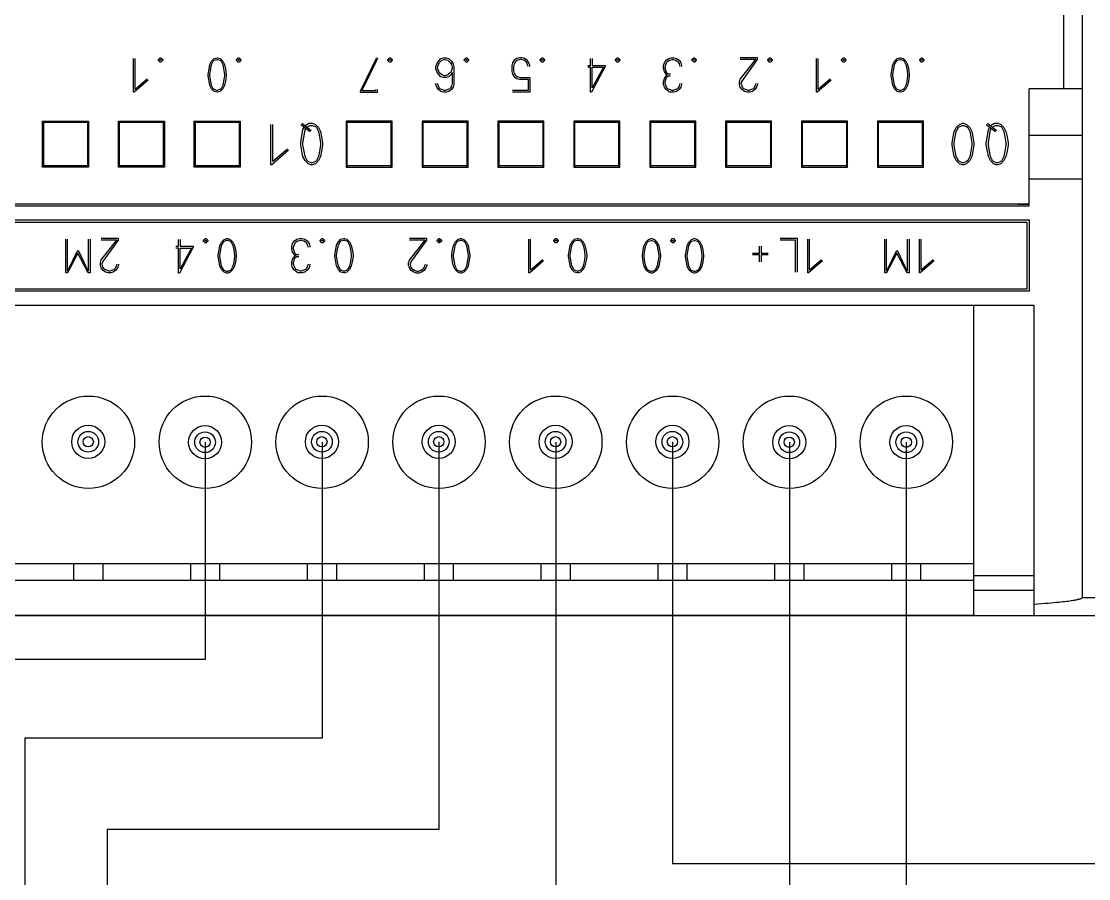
# Model space of a CAD drawing. Header units: millimetres. Extents: x 54 to 474, y 45 to 343.
# Drawn here: x 178.15 to 224.56, y 107.62 to 144.87 of the extents above; entities that cross this region are included whole.
import ezdxf

# ---------------------------------------------------------------- set-up
doc = ezdxf.new("R2010")
doc.units = ezdxf.units.MM
for name, color, linetype in [('0005LEVEL_0', 7, 'Continuous'), ('0005LEVEL_1', 7, 'Continuous'), ('8_ALL_NOTES_BALLOONS_SYMBOLS_GT', 7, 'Continuous'), ('SYMS', 7, 'Continuous')]:
    doc.layers.add(name, color=color, linetype=linetype)

# ---------------------------------------------------------------- blocks, each defined once
blk = doc.blocks.new('WDDOT')
for radius in [0.72, 0.449, 0.223]:
    blk.add_circle((0, 0), radius)

msp = doc.modelspace()

# ---------------------------------------------------------------- linework, layer by layer
for p, q in [((186.141, 126.584), (186.141, 117.141)), ((191.23, 126.584), (191.23, 113.726)), ((196.301, 126.604), (196.301, 109.759)), ((201.39, 126.584), (201.39, 102.312)), ((206.461, 126.604), (206.461, 108.28)), ((211.55, 126.584), (211.55, 100.79)), ((216.63, 126.584), (216.63, 96.965)), ((186.141, 117.141), (173.439, 117.141)), ((191.23, 113.726), (178.309, 113.726)), ((178.309, 113.726), (178.309, 71.58)), ((196.301, 109.759), (181.884, 109.759)), ((181.884, 109.759), (181.884, 76.132)), ((206.461, 108.28), (256.337, 108.28))]:
    msp.add_line(p, q)
at = {"layer": '0005LEVEL_0', "linetype": 'Continuous'}
for p, q in [((183.024, 141.792), (183.024, 143.255)), ((183.099, 141.905), (183.099, 143.255)), ((184.112, 143.217), (184.187, 143.292)), ((184.112, 143.18), (184.112, 143.217)), ((184.187, 143.105), (184.112, 143.18)), ((184.187, 143.292), (184.224, 143.292)), ((184.187, 143.18), (184.187, 143.217)), ((184.187, 143.217), (184.224, 143.217)), ((184.224, 143.18), (184.187, 143.18)), ((184.224, 143.105), (184.187, 143.105)), ((184.224, 143.292), (184.299, 143.217)), ((184.224, 143.217), (184.224, 143.18)), ((184.299, 143.18), (184.224, 143.105)), ((184.299, 143.217), (184.299, 143.18)), ((186.312, 142.805), (186.349, 142.992)), ((186.349, 142.992), (186.424, 143.142)), ((186.387, 142.805), (186.424, 142.992)), ((186.424, 143.142), (186.537, 143.255)), ((186.424, 142.992), (186.499, 143.142)), ((186.499, 143.142), (186.537, 143.18)), ((186.537, 143.255), (186.649, 143.292)), ((186.537, 143.18), (186.649, 143.217)), ((186.649, 143.292), (186.687, 143.292)), ((186.649, 143.217), (186.687, 143.217)), ((186.687, 143.292), (186.799, 143.255)), ((186.687, 143.217), (186.799, 143.18)), ((186.799, 143.255), (186.912, 143.142)), ((186.799, 143.18), (186.837, 143.142)), ((186.837, 143.142), (186.912, 142.992)), ((186.912, 143.142), (186.987, 142.992)), ((186.912, 142.992), (186.949, 142.805)), ((186.987, 142.992), (187.024, 142.805)), ((187.512, 143.217), (187.587, 143.292)), ((187.512, 143.18), (187.512, 143.217)), ((187.587, 143.105), (187.512, 143.18)), ((187.587, 143.292), (187.624, 143.292)), ((187.587, 143.18), (187.587, 143.217)), ((187.587, 143.217), (187.624, 143.217)), ((187.624, 143.18), (187.587, 143.18)), ((187.624, 143.105), (187.587, 143.105)), ((187.624, 143.292), (187.699, 143.217)), ((187.624, 143.217), (187.624, 143.18)), ((187.699, 143.18), (187.624, 143.105)), ((187.699, 143.217), (187.699, 143.18)), ((193.599, 143.292), (192.887, 141.83)), ((193.637, 143.255), (192.962, 141.867)), ((194.087, 143.217), (194.162, 143.292)), ((194.087, 143.18), (194.087, 143.217)), ((194.162, 143.105), (194.087, 143.18)), ((194.162, 143.292), (194.199, 143.292)), ((194.162, 143.18), (194.162, 143.217)), ((194.162, 143.217), (194.199, 143.217)), ((194.199, 143.18), (194.162, 143.18)), ((194.199, 143.105), (194.162, 143.105)), ((194.199, 143.292), (194.274, 143.217)), ((194.199, 143.217), (194.199, 143.18)), ((194.274, 143.18), (194.199, 143.105)), ((194.274, 143.217), (194.274, 143.18)), ((196.174, 142.917), (196.212, 143.03)), ((196.212, 143.03), (196.287, 143.142)), ((196.249, 142.88), (196.287, 142.992)), ((196.287, 143.142), (196.399, 143.255)), ((196.287, 142.992), (196.324, 143.067)), ((196.324, 143.067), (196.437, 143.18)), ((196.399, 143.255), (196.512, 143.292)), ((196.437, 143.18), (196.549, 143.217)), ((196.512, 143.292), (196.624, 143.292)), ((196.549, 143.217), (196.587, 143.217)), ((196.587, 143.217), (196.699, 143.18)), ((196.624, 143.292), (196.737, 143.255)), ((196.699, 143.18), (196.812, 143.067)), ((196.737, 143.255), (196.849, 143.142)), ((196.812, 143.067), (196.849, 142.992)), ((196.849, 143.142), (196.924, 143.03)), ((196.849, 142.992), (196.887, 142.88)), ((196.924, 143.03), (196.962, 142.917)), ((197.412, 143.217), (197.487, 143.292)), ((197.412, 143.18), (197.412, 143.217)), ((197.487, 143.105), (197.412, 143.18)), ((197.487, 143.292), (197.524, 143.292)), ((197.487, 143.18), (197.487, 143.217)), ((197.487, 143.217), (197.524, 143.217)), ((197.524, 143.18), (197.487, 143.18)), ((197.524, 143.105), (197.487, 143.105)), ((197.524, 143.292), (197.599, 143.217)), ((197.524, 143.217), (197.524, 143.18)), ((197.599, 143.18), (197.524, 143.105)), ((197.599, 143.217), (197.599, 143.18)), ((199.512, 143.067), (199.474, 142.955)), ((199.474, 142.955), (199.474, 142.692)), ((199.587, 143.18), (199.512, 143.067)), ((199.587, 143.03), (199.549, 142.917)), ((199.699, 143.255), (199.587, 143.18)), ((199.624, 143.105), (199.587, 143.03)), ((199.662, 143.142), (199.624, 143.105)), ((199.737, 143.18), (199.662, 143.142)), ((199.812, 143.292), (199.699, 143.255)), ((199.849, 143.217), (199.737, 143.18)), ((199.924, 143.292), (199.812, 143.292)), ((199.887, 143.217), (199.849, 143.217)), ((199.999, 143.18), (199.887, 143.217)), ((200.037, 143.255), (199.924, 143.292)), ((200.074, 143.142), (199.999, 143.18)), ((200.149, 143.18), (200.037, 143.255)), ((200.112, 143.105), (200.074, 143.142)), ((200.149, 143.03), (200.112, 143.105)), ((200.224, 143.067), (200.149, 143.18)), ((200.187, 142.917), (200.149, 143.03)), ((200.262, 142.955), (200.224, 143.067)), ((200.262, 142.917), (200.262, 142.955)), ((200.712, 143.217), (200.787, 143.292)), ((200.712, 143.18), (200.712, 143.217)), ((200.787, 143.105), (200.712, 143.18)), ((200.787, 143.292), (200.824, 143.292)), ((200.787, 143.18), (200.787, 143.217)), ((200.787, 143.217), (200.824, 143.217)), ((200.824, 143.18), (200.787, 143.18)), ((200.824, 143.105), (200.787, 143.105)), ((200.824, 143.292), (200.899, 143.217)), ((200.824, 143.217), (200.824, 143.18)), ((200.899, 143.18), (200.824, 143.105)), ((200.899, 143.217), (200.899, 143.18)), ((202.787, 142.955), (202.899, 142.955)), ((202.899, 142.955), (202.899, 143.255)), ((202.974, 143.255), (202.974, 142.955)), ((202.974, 142.955), (203.537, 142.955)), ((203.537, 142.955), (203.537, 142.917)), ((203.987, 143.217), (204.062, 143.292)), ((203.987, 143.18), (203.987, 143.217)), ((204.062, 143.105), (203.987, 143.18)), ((204.062, 143.292), (204.099, 143.292)), ((204.062, 143.18), (204.062, 143.217)), ((204.062, 143.217), (204.099, 143.217)), ((204.099, 143.18), (204.062, 143.18)), ((204.099, 143.105), (204.062, 143.105)), ((204.099, 143.292), (204.174, 143.217)), ((204.099, 143.217), (204.099, 143.18)), ((204.174, 143.18), (204.099, 143.105)), ((204.174, 143.217), (204.174, 143.18)), ((206.074, 142.955), (206.112, 143.067)), ((206.074, 142.842), (206.074, 142.955)), ((206.112, 143.067), (206.187, 143.18)), ((206.149, 142.917), (206.187, 143.03)), ((206.187, 143.18), (206.299, 143.255)), ((206.187, 143.03), (206.224, 143.105)), ((206.224, 143.105), (206.262, 143.142)), ((206.262, 143.142), (206.337, 143.18)), ((206.299, 143.255), (206.412, 143.292)), ((206.337, 143.18), (206.449, 143.217)), ((206.412, 143.292), (206.524, 143.292)), ((206.449, 143.217), (206.487, 143.217)), ((206.487, 143.217), (206.599, 143.18)), ((206.524, 143.292), (206.637, 143.255)), ((206.599, 143.18), (206.674, 143.142)), ((206.637, 143.255), (206.749, 143.18)), ((206.674, 143.142), (206.712, 143.105)), ((206.712, 143.105), (206.749, 143.03)), ((206.749, 143.18), (206.824, 143.067)), ((206.749, 143.03), (206.787, 142.917)), ((206.824, 143.067), (206.862, 142.955)), ((206.862, 142.955), (206.862, 142.917)), ((207.312, 143.217), (207.387, 143.292)), ((207.312, 143.18), (207.312, 143.217)), ((207.387, 143.105), (207.312, 143.18)), ((207.387, 143.292), (207.424, 143.292)), ((207.387, 143.18), (207.387, 143.217)), ((207.387, 143.217), (207.424, 143.217)), ((207.424, 143.18), (207.387, 143.18)), ((207.424, 143.105), (207.387, 143.105)), ((207.424, 143.292), (207.499, 143.217)), ((207.424, 143.217), (207.424, 143.18)), ((207.499, 143.18), (207.424, 143.105)), ((207.499, 143.217), (207.499, 143.18)), ((210.162, 143.292), (209.412, 143.292)), ((209.412, 142.355), (210.087, 143.217)), ((210.087, 143.217), (209.412, 143.217)), ((209.487, 142.28), (210.162, 143.217)), ((210.162, 143.217), (210.162, 143.292)), ((210.612, 143.217), (210.687, 143.292)), ((210.612, 143.18), (210.612, 143.217)), ((210.687, 143.105), (210.612, 143.18)), ((210.687, 143.292), (210.724, 143.292)), ((210.687, 143.18), (210.687, 143.217)), ((210.687, 143.217), (210.724, 143.217)), ((210.724, 143.18), (210.687, 143.18)), ((210.724, 143.105), (210.687, 143.105)), ((210.724, 143.292), (210.799, 143.217)), ((210.724, 143.217), (210.724, 143.18)), ((210.799, 143.18), (210.724, 143.105)), ((210.799, 143.217), (210.799, 143.18)), ((212.724, 141.792), (212.724, 143.255)), ((212.799, 141.905), (212.799, 143.255)), ((213.812, 143.217), (213.887, 143.292)), ((213.812, 143.18), (213.812, 143.217)), ((213.887, 143.105), (213.812, 143.18)), ((213.887, 143.292), (213.924, 143.292)), ((213.887, 143.18), (213.887, 143.217)), ((213.887, 143.217), (213.924, 143.217)), ((213.924, 143.18), (213.887, 143.18)), ((213.924, 143.105), (213.887, 143.105)), ((213.924, 143.292), (213.999, 143.217)), ((213.924, 143.217), (213.924, 143.18)), ((213.999, 143.18), (213.924, 143.105)), ((213.999, 143.217), (213.999, 143.18)), ((216.012, 142.805), (216.049, 142.992)), ((216.049, 142.992), (216.124, 143.142)), ((216.087, 142.805), (216.124, 142.992)), ((216.124, 143.142), (216.237, 143.255)), ((216.124, 142.992), (216.199, 143.142)), ((216.199, 143.142), (216.237, 143.18)), ((216.237, 143.255), (216.349, 143.292)), ((216.237, 143.18), (216.349, 143.217)), ((216.349, 143.292), (216.387, 143.292)), ((216.349, 143.217), (216.387, 143.217)), ((216.387, 143.292), (216.499, 143.255)), ((216.387, 143.217), (216.499, 143.18)), ((216.499, 143.255), (216.612, 143.142)), ((216.499, 143.18), (216.537, 143.142)), ((216.537, 143.142), (216.612, 142.992)), ((216.612, 143.142), (216.687, 142.992)), ((216.612, 142.992), (216.649, 142.805)), ((216.687, 142.992), (216.724, 142.805)), ((217.212, 143.217), (217.287, 143.292)), ((217.212, 143.18), (217.212, 143.217)), ((217.287, 143.105), (217.212, 143.18)), ((217.287, 143.292), (217.324, 143.292)), ((217.287, 143.18), (217.287, 143.217)), ((217.287, 143.217), (217.324, 143.217)), ((217.324, 143.18), (217.287, 143.18)), ((217.324, 143.105), (217.287, 143.105)), ((217.324, 143.292), (217.399, 143.217)), ((217.324, 143.217), (217.324, 143.18)), ((217.399, 143.18), (217.324, 143.105)), ((217.399, 143.217), (217.399, 143.18)), ((186.274, 142.58), (186.312, 142.805)), ((186.274, 142.505), (186.274, 142.58)), ((186.312, 142.28), (186.274, 142.505)), ((186.349, 142.58), (186.387, 142.805)), ((186.349, 142.505), (186.349, 142.58)), ((186.387, 142.28), (186.349, 142.505)), ((186.949, 142.805), (186.987, 142.58)), ((186.987, 142.505), (186.949, 142.28)), ((186.987, 142.58), (186.987, 142.505)), ((187.024, 142.805), (187.062, 142.58)), ((187.062, 142.505), (187.024, 142.28)), ((187.062, 142.58), (187.062, 142.505)), ((196.174, 142.805), (196.174, 142.917)), ((196.212, 142.692), (196.174, 142.805)), ((196.287, 142.58), (196.212, 142.692)), ((196.249, 142.842), (196.249, 142.88)), ((196.287, 142.73), (196.249, 142.842)), ((196.324, 142.655), (196.287, 142.73)), ((196.399, 142.467), (196.287, 142.58)), ((196.437, 142.542), (196.324, 142.655)), ((196.549, 142.505), (196.437, 142.542)), ((196.587, 142.505), (196.549, 142.505)), ((196.699, 142.542), (196.587, 142.505)), ((196.812, 142.655), (196.699, 142.542)), ((196.849, 142.58), (196.737, 142.467)), ((196.849, 142.73), (196.812, 142.655)), ((196.887, 142.842), (196.849, 142.73)), ((196.887, 142.655), (196.849, 142.58)), ((196.887, 142.88), (196.887, 142.842)), ((196.887, 142.655), (196.887, 142.167)), ((196.962, 142.917), (196.962, 142.13)), ((199.474, 142.692), (199.512, 142.58)), ((199.512, 142.58), (199.587, 142.467)), ((199.549, 142.917), (199.549, 142.73)), ((199.549, 142.73), (199.587, 142.617)), ((199.587, 142.617), (199.624, 142.542)), ((199.624, 142.542), (199.662, 142.505)), ((199.662, 142.505), (199.737, 142.467)), ((202.899, 142.88), (202.787, 142.88)), ((202.899, 141.792), (202.899, 142.88)), ((203.537, 142.917), (202.937, 141.792)), ((203.462, 142.88), (202.974, 141.98)), ((202.974, 141.98), (202.974, 142.88)), ((202.974, 142.88), (203.462, 142.88)), ((206.112, 142.692), (206.074, 142.842)), ((206.187, 142.58), (206.112, 142.692)), ((206.112, 142.392), (206.187, 142.505)), ((206.149, 142.842), (206.149, 142.917)), ((206.187, 142.692), (206.149, 142.842)), ((206.224, 142.617), (206.187, 142.692)), ((206.224, 142.542), (206.187, 142.58)), ((206.187, 142.505), (206.224, 142.542)), ((206.299, 142.58), (206.224, 142.617)), ((206.224, 142.542), (206.262, 142.542)), ((206.224, 142.467), (206.299, 142.505)), ((206.374, 142.58), (206.299, 142.58)), ((206.299, 142.505), (206.374, 142.505)), ((215.974, 142.58), (216.012, 142.805)), ((215.974, 142.505), (215.974, 142.58)), ((216.012, 142.28), (215.974, 142.505)), ((216.049, 142.58), (216.087, 142.805)), ((216.049, 142.505), (216.049, 142.58)), ((216.087, 142.28), (216.049, 142.505)), ((216.649, 142.805), (216.687, 142.58)), ((216.687, 142.505), (216.649, 142.28)), ((216.687, 142.58), (216.687, 142.505)), ((216.724, 142.805), (216.762, 142.58)), ((216.762, 142.505), (216.724, 142.28)), ((216.762, 142.58), (216.762, 142.505)), ((183.662, 142.317), (183.062, 141.792)), ((183.624, 142.355), (183.099, 141.905)), ((186.349, 142.092), (186.312, 142.28)), ((186.424, 141.942), (186.349, 142.092)), ((186.424, 142.092), (186.387, 142.28)), ((186.499, 141.942), (186.424, 142.092)), ((186.912, 142.092), (186.837, 141.942)), ((186.949, 142.28), (186.912, 142.092)), ((186.987, 142.092), (186.912, 141.942)), ((187.024, 142.28), (186.987, 142.092)), ((196.174, 142.13), (196.174, 142.167)), ((196.212, 142.017), (196.174, 142.13)), ((196.287, 141.905), (196.212, 142.017)), ((196.287, 142.055), (196.249, 142.167)), ((196.324, 141.98), (196.287, 142.055)), ((196.512, 142.43), (196.399, 142.467)), ((196.624, 142.43), (196.512, 142.43)), ((196.737, 142.467), (196.624, 142.43)), ((196.849, 142.055), (196.812, 141.98)), ((196.887, 142.167), (196.849, 142.055)), ((196.924, 142.017), (196.849, 141.905)), ((196.962, 142.13), (196.924, 142.017)), ((199.587, 142.467), (199.699, 142.392)), ((199.699, 142.392), (199.812, 142.355)), ((199.737, 142.467), (199.849, 142.43)), ((199.812, 142.355), (200.187, 142.355)), ((199.849, 142.43), (200.262, 142.43)), ((200.187, 142.355), (200.187, 141.867)), ((200.262, 142.43), (200.262, 141.792)), ((206.074, 142.242), (206.112, 142.392)), ((206.074, 142.13), (206.074, 142.242)), ((206.112, 142.017), (206.074, 142.13)), ((206.187, 141.905), (206.112, 142.017)), ((206.149, 142.242), (206.187, 142.392)), ((206.149, 142.167), (206.149, 142.242)), ((206.187, 142.055), (206.149, 142.167)), ((206.187, 142.392), (206.224, 142.467)), ((206.224, 141.98), (206.187, 142.055)), ((206.749, 142.055), (206.712, 141.98)), ((206.787, 142.167), (206.749, 142.055)), ((206.824, 142.017), (206.749, 141.905)), ((206.862, 142.13), (206.824, 142.017)), ((206.862, 142.167), (206.862, 142.13)), ((209.374, 142.242), (209.412, 142.355)), ((209.374, 142.13), (209.374, 142.242)), ((209.412, 142.017), (209.374, 142.13)), ((209.487, 141.905), (209.412, 142.017)), ((209.449, 142.205), (209.487, 142.28)), ((209.449, 142.167), (209.449, 142.205)), ((209.487, 142.055), (209.449, 142.167)), ((209.524, 141.98), (209.487, 142.055)), ((210.049, 142.055), (210.012, 141.98)), ((210.087, 142.167), (210.049, 142.055)), ((210.124, 142.017), (210.049, 141.905)), ((210.162, 142.13), (210.124, 142.017)), ((210.162, 142.167), (210.162, 142.13)), ((213.362, 142.317), (212.762, 141.792)), ((213.324, 142.355), (212.799, 141.905)), ((216.049, 142.092), (216.012, 142.28)), ((216.124, 141.942), (216.049, 142.092)), ((216.124, 142.092), (216.087, 142.28)), ((216.199, 141.942), (216.124, 142.092)), ((216.612, 142.092), (216.537, 141.942)), ((216.649, 142.28), (216.612, 142.092)), ((216.687, 142.092), (216.612, 141.942)), ((216.724, 142.28), (216.687, 142.092)), ((183.062, 141.792), (183.024, 141.792)), ((186.537, 141.83), (186.424, 141.942)), ((186.537, 141.905), (186.499, 141.942)), ((186.649, 141.867), (186.537, 141.905)), ((186.649, 141.792), (186.537, 141.83)), ((186.687, 141.867), (186.649, 141.867)), ((186.687, 141.792), (186.649, 141.792)), ((186.799, 141.905), (186.687, 141.867)), ((186.799, 141.83), (186.687, 141.792)), ((186.912, 141.942), (186.799, 141.83)), ((186.837, 141.942), (186.799, 141.905)), ((192.887, 141.83), (192.887, 141.792)), ((192.887, 141.792), (193.637, 141.792)), ((192.962, 141.867), (193.562, 141.867)), ((193.562, 141.867), (193.562, 141.905)), ((193.637, 141.792), (193.637, 141.905)), ((196.399, 141.83), (196.287, 141.905)), ((196.362, 141.942), (196.324, 141.98)), ((196.437, 141.905), (196.362, 141.942)), ((196.512, 141.792), (196.399, 141.83)), ((196.549, 141.867), (196.437, 141.905)), ((196.624, 141.792), (196.512, 141.792)), ((196.587, 141.867), (196.549, 141.867)), ((196.699, 141.905), (196.587, 141.867)), ((196.737, 141.83), (196.624, 141.792)), ((196.774, 141.942), (196.699, 141.905)), ((196.849, 141.905), (196.737, 141.83)), ((196.812, 141.98), (196.774, 141.942)), ((200.187, 141.867), (199.512, 141.867)), ((200.262, 141.792), (199.512, 141.792)), ((202.937, 141.792), (202.899, 141.792)), ((206.299, 141.83), (206.187, 141.905)), ((206.262, 141.942), (206.224, 141.98)), ((206.337, 141.905), (206.262, 141.942)), ((206.337, 141.792), (206.299, 141.83)), ((206.449, 141.867), (206.337, 141.905)), ((206.524, 141.792), (206.337, 141.792)), ((206.487, 141.867), (206.449, 141.867)), ((206.599, 141.905), (206.487, 141.867)), ((206.637, 141.83), (206.524, 141.792)), ((206.674, 141.942), (206.599, 141.905)), ((206.749, 141.905), (206.637, 141.83)), ((206.712, 141.98), (206.674, 141.942)), ((209.599, 141.83), (209.487, 141.905)), ((209.562, 141.942), (209.524, 141.98)), ((209.637, 141.905), (209.562, 141.942)), ((209.712, 141.792), (209.599, 141.83)), ((209.749, 141.867), (209.637, 141.905)), ((209.824, 141.792), (209.712, 141.792)), ((209.787, 141.867), (209.749, 141.867)), ((209.899, 141.905), (209.787, 141.867)), ((209.937, 141.83), (209.824, 141.792)), ((209.974, 141.942), (209.899, 141.905)), ((210.049, 141.905), (209.937, 141.83)), ((210.012, 141.98), (209.974, 141.942)), ((212.762, 141.792), (212.724, 141.792)), ((216.237, 141.83), (216.124, 141.942)), ((216.237, 141.905), (216.199, 141.942)), ((216.349, 141.867), (216.237, 141.905)), ((216.349, 141.792), (216.237, 141.83)), ((216.387, 141.867), (216.349, 141.867)), ((216.387, 141.792), (216.349, 141.792)), ((216.499, 141.905), (216.387, 141.867)), ((216.499, 141.83), (216.387, 141.792)), ((216.537, 141.942), (216.499, 141.905)), ((216.612, 141.942), (216.499, 141.83)), ((189.004, 138.642), (189.004, 140.397)), ((189.094, 138.777), (189.094, 140.397)), ((190.309, 140.397), (190.714, 140.082)), ((190.354, 140.442), (190.759, 140.127)), ((190.354, 139.902), (190.399, 140.172)), ((190.399, 140.172), (190.444, 140.262)), ((190.444, 139.902), (190.489, 140.172)), ((190.489, 140.352), (190.669, 140.442)), ((190.489, 140.172), (190.534, 140.217)), ((190.579, 140.262), (190.624, 140.307)), ((190.624, 140.307), (190.714, 140.352)), ((190.669, 140.442), (190.804, 140.442)), ((190.714, 140.352), (190.804, 140.352)), ((190.804, 140.442), (190.939, 140.397)), ((190.804, 140.352), (190.939, 140.307)), ((190.939, 140.397), (191.074, 140.262)), ((190.939, 140.307), (190.984, 140.262)), ((190.984, 140.262), (191.074, 140.082)), ((191.074, 140.262), (191.164, 140.082)), ((218.714, 140.082), (218.804, 140.262)), ((218.804, 140.262), (218.939, 140.397)), ((218.804, 140.082), (218.894, 140.262)), ((218.894, 140.262), (218.939, 140.307)), ((218.939, 140.397), (219.074, 140.442)), ((218.939, 140.307), (219.074, 140.352)), ((219.074, 140.442), (219.119, 140.442)), ((219.074, 140.352), (219.119, 140.352)), ((219.119, 140.442), (219.254, 140.397)), ((219.119, 140.352), (219.254, 140.307)), ((219.254, 140.397), (219.389, 140.262)), ((219.254, 140.307), (219.299, 140.262)), ((219.299, 140.262), (219.389, 140.082)), ((219.389, 140.262), (219.479, 140.082)), ((220.109, 140.397), (220.514, 140.082)), ((220.154, 140.442), (220.559, 140.127)), ((220.154, 139.902), (220.199, 140.172)), ((220.199, 140.172), (220.244, 140.262)), ((220.244, 139.902), (220.289, 140.172)), ((220.289, 140.352), (220.469, 140.442)), ((220.289, 140.172), (220.334, 140.217)), ((220.379, 140.262), (220.424, 140.307)), ((220.424, 140.307), (220.514, 140.352)), ((220.469, 140.442), (220.604, 140.442)), ((220.514, 140.352), (220.604, 140.352)), ((220.604, 140.442), (220.739, 140.397)), ((220.604, 140.352), (220.739, 140.307)), ((220.739, 140.397), (220.874, 140.262)), ((220.739, 140.307), (220.784, 140.262)), ((220.784, 140.262), (220.874, 140.082)), ((220.874, 140.262), (220.964, 140.082)), ((190.309, 139.587), (190.354, 139.902)), ((190.399, 139.587), (190.444, 139.902)), ((191.074, 140.082), (191.119, 139.857)), ((191.119, 139.857), (191.164, 139.587)), ((191.164, 140.082), (191.209, 139.857)), ((191.209, 139.857), (191.254, 139.587)), ((218.624, 139.587), (218.669, 139.857)), ((218.669, 139.857), (218.714, 140.082)), ((218.714, 139.587), (218.759, 139.857)), ((218.759, 139.857), (218.804, 140.082)), ((219.389, 140.082), (219.434, 139.857)), ((219.434, 139.857), (219.479, 139.587)), ((219.479, 140.082), (219.524, 139.857)), ((219.524, 139.857), (219.569, 139.587)), ((220.109, 139.587), (220.154, 139.902)), ((220.199, 139.587), (220.244, 139.902)), ((220.874, 140.082), (220.919, 139.857)), ((220.919, 139.857), (220.964, 139.587)), ((220.964, 140.082), (221.009, 139.857)), ((221.009, 139.857), (221.054, 139.587)), ((189.769, 139.272), (189.049, 138.642)), ((189.724, 139.317), (189.094, 138.777)), ((190.309, 139.497), (190.309, 139.587)), ((190.354, 139.227), (190.309, 139.497)), ((190.399, 139.002), (190.354, 139.227)), ((190.399, 139.497), (190.399, 139.587)), ((190.444, 139.227), (190.399, 139.497)), ((190.489, 139.002), (190.444, 139.227)), ((191.119, 139.227), (191.074, 139.002)), ((191.164, 139.497), (191.119, 139.227)), ((191.164, 139.587), (191.164, 139.497)), ((191.209, 139.227), (191.164, 139.002)), ((191.254, 139.497), (191.209, 139.227)), ((191.254, 139.587), (191.254, 139.497)), ((218.624, 139.497), (218.624, 139.587)), ((218.669, 139.227), (218.624, 139.497)), ((218.714, 139.002), (218.669, 139.227)), ((218.714, 139.497), (218.714, 139.587)), ((218.759, 139.227), (218.714, 139.497)), ((218.804, 139.002), (218.759, 139.227)), ((219.434, 139.227), (219.389, 139.002)), ((219.479, 139.497), (219.434, 139.227)), ((219.479, 139.587), (219.479, 139.497)), ((219.524, 139.227), (219.479, 139.002)), ((219.569, 139.497), (219.524, 139.227)), ((219.569, 139.587), (219.569, 139.497)), ((220.109, 139.497), (220.109, 139.587)), ((220.154, 139.227), (220.109, 139.497)), ((220.199, 139.002), (220.154, 139.227)), ((220.199, 139.497), (220.199, 139.587)), ((220.244, 139.227), (220.199, 139.497)), ((220.289, 139.002), (220.244, 139.227)), ((220.919, 139.227), (220.874, 139.002)), ((220.964, 139.497), (220.919, 139.227)), ((220.964, 139.587), (220.964, 139.497)), ((221.009, 139.227), (220.964, 139.002)), ((221.054, 139.497), (221.009, 139.227)), ((221.054, 139.587), (221.054, 139.497)), ((190.489, 138.822), (190.399, 139.002)), ((190.579, 138.822), (190.489, 139.002)), ((190.624, 138.687), (190.489, 138.822)), ((190.624, 138.777), (190.579, 138.822)), ((190.759, 138.732), (190.624, 138.777)), ((190.939, 138.777), (190.804, 138.732)), ((191.074, 138.822), (190.939, 138.687)), ((190.984, 138.822), (190.939, 138.777)), ((191.074, 139.002), (190.984, 138.822)), ((191.164, 139.002), (191.074, 138.822)), ((218.804, 138.822), (218.714, 139.002)), ((218.894, 138.822), (218.804, 139.002)), ((218.939, 138.687), (218.804, 138.822)), ((218.939, 138.777), (218.894, 138.822)), ((219.074, 138.732), (218.939, 138.777)), ((219.254, 138.777), (219.119, 138.732)), ((219.389, 138.822), (219.254, 138.687)), ((219.299, 138.822), (219.254, 138.777)), ((219.389, 139.002), (219.299, 138.822)), ((219.479, 139.002), (219.389, 138.822)), ((220.289, 138.822), (220.199, 139.002)), ((220.379, 138.822), (220.289, 139.002)), ((220.424, 138.687), (220.289, 138.822)), ((220.424, 138.777), (220.379, 138.822)), ((220.559, 138.732), (220.424, 138.777)), ((220.739, 138.777), (220.604, 138.732)), ((220.874, 138.822), (220.739, 138.687)), ((220.784, 138.822), (220.739, 138.777)), ((220.874, 139.002), (220.784, 138.822)), ((220.964, 139.002), (220.874, 138.822)), ((189.049, 138.642), (189.004, 138.642)), ((190.759, 138.642), (190.624, 138.687)), ((190.804, 138.732), (190.759, 138.732)), ((190.804, 138.642), (190.759, 138.642)), ((190.939, 138.687), (190.804, 138.642)), ((219.074, 138.642), (218.939, 138.687)), ((219.119, 138.732), (219.074, 138.732)), ((219.119, 138.642), (219.074, 138.642)), ((219.254, 138.687), (219.119, 138.642)), ((220.559, 138.642), (220.424, 138.687)), ((220.604, 138.732), (220.559, 138.732)), ((220.604, 138.642), (220.559, 138.642)), ((220.739, 138.687), (220.604, 138.642))]:
    msp.add_line(p, q, dxfattribs=at)
at = {"layer": '0005LEVEL_1', "linetype": 'Continuous'}
for p, q in [((148.524, 136.242), (221.974, 136.242)), ((148.624, 136.142), (221.874, 136.142)), ((221.874, 136.142), (221.874, 133.242)), ((221.974, 136.242), (221.974, 133.142)), ((180.089, 133.942), (180.089, 135.405)), ((180.164, 134.017), (180.164, 135.405)), ((181.064, 135.405), (181.064, 134.017)), ((181.139, 135.405), (181.139, 133.942)), ((182.377, 135.442), (181.627, 135.442)), ((181.627, 134.505), (182.302, 135.367)), ((182.302, 135.367), (181.627, 135.367)), ((181.702, 134.43), (182.377, 135.367)), ((182.377, 135.367), (182.377, 135.442)), ((184.874, 135.097), (184.987, 135.097)), ((184.987, 135.097), (184.987, 135.397)), ((185.624, 135.059), (185.024, 133.934)), ((185.062, 135.397), (185.062, 135.097)), ((185.062, 135.097), (185.624, 135.097)), ((185.624, 135.097), (185.624, 135.059)), ((186.074, 135.359), (186.149, 135.434)), ((186.074, 135.322), (186.074, 135.359)), ((186.149, 135.247), (186.074, 135.322)), ((186.149, 135.434), (186.187, 135.434)), ((186.149, 135.322), (186.149, 135.359)), ((186.149, 135.359), (186.187, 135.359)), ((186.187, 135.322), (186.149, 135.322)), ((186.187, 135.247), (186.149, 135.247)), ((186.187, 135.434), (186.262, 135.359)), ((186.187, 135.359), (186.187, 135.322)), ((186.262, 135.322), (186.187, 135.247)), ((186.262, 135.359), (186.262, 135.322)), ((186.749, 134.947), (186.787, 135.134)), ((186.787, 135.134), (186.862, 135.284)), ((186.824, 134.947), (186.862, 135.134)), ((186.862, 135.284), (186.974, 135.397)), ((186.862, 135.134), (186.937, 135.284)), ((186.937, 135.284), (186.974, 135.322)), ((186.974, 135.397), (187.087, 135.434)), ((186.974, 135.322), (187.087, 135.359)), ((187.087, 135.434), (187.124, 135.434)), ((187.087, 135.359), (187.124, 135.359)), ((187.124, 135.434), (187.237, 135.397)), ((187.124, 135.359), (187.237, 135.322)), ((187.237, 135.397), (187.349, 135.284)), ((187.237, 135.322), (187.274, 135.284)), ((187.274, 135.284), (187.349, 135.134)), ((187.349, 135.284), (187.424, 135.134)), ((187.349, 135.134), (187.387, 134.947)), ((187.424, 135.134), (187.462, 134.947)), ((189.911, 135.105), (189.949, 135.217)), ((189.911, 134.992), (189.911, 135.105)), ((189.949, 135.217), (190.024, 135.33)), ((189.986, 135.067), (190.024, 135.18)), ((189.986, 134.992), (189.986, 135.067)), ((190.024, 135.33), (190.136, 135.405)), ((190.024, 135.18), (190.061, 135.255)), ((190.061, 135.255), (190.099, 135.292)), ((190.099, 135.292), (190.174, 135.33)), ((190.136, 135.405), (190.249, 135.442)), ((190.174, 135.33), (190.286, 135.367)), ((190.249, 135.442), (190.361, 135.442)), ((190.286, 135.367), (190.324, 135.367)), ((190.324, 135.367), (190.436, 135.33)), ((190.361, 135.442), (190.474, 135.405)), ((190.436, 135.33), (190.511, 135.292)), ((190.474, 135.405), (190.586, 135.33)), ((190.511, 135.292), (190.549, 135.255)), ((190.549, 135.255), (190.586, 135.18)), ((190.586, 135.33), (190.661, 135.217)), ((190.586, 135.18), (190.624, 135.067)), ((190.661, 135.217), (190.699, 135.105)), ((190.699, 135.105), (190.699, 135.067)), ((191.149, 135.367), (191.224, 135.442)), ((191.149, 135.33), (191.149, 135.367)), ((191.224, 135.255), (191.149, 135.33)), ((191.224, 135.442), (191.261, 135.442)), ((191.224, 135.33), (191.224, 135.367)), ((191.224, 135.367), (191.261, 135.367)), ((191.261, 135.33), (191.224, 135.33)), ((191.261, 135.255), (191.224, 135.255)), ((191.261, 135.442), (191.336, 135.367)), ((191.261, 135.367), (191.261, 135.33)), ((191.336, 135.33), (191.261, 135.255)), ((191.336, 135.367), (191.336, 135.33)), ((191.824, 134.955), (191.861, 135.142)), ((191.861, 135.142), (191.936, 135.292)), ((191.899, 134.955), (191.936, 135.142)), ((191.936, 135.292), (192.049, 135.405)), ((191.936, 135.142), (192.011, 135.292)), ((192.011, 135.292), (192.049, 135.33)), ((192.049, 135.405), (192.161, 135.442)), ((192.049, 135.33), (192.161, 135.367)), ((192.161, 135.442), (192.199, 135.442)), ((192.161, 135.367), (192.199, 135.367)), ((192.199, 135.442), (192.311, 135.405)), ((192.199, 135.367), (192.311, 135.33)), ((192.311, 135.405), (192.424, 135.292)), ((192.311, 135.33), (192.349, 135.292)), ((192.349, 135.292), (192.424, 135.142)), ((192.424, 135.292), (192.499, 135.142)), ((192.424, 135.142), (192.461, 134.955)), ((192.499, 135.142), (192.536, 134.955)), ((195.779, 135.434), (195.029, 135.434)), ((195.029, 134.497), (195.704, 135.359)), ((195.704, 135.359), (195.029, 135.359)), ((195.104, 134.422), (195.779, 135.359)), ((195.779, 135.359), (195.779, 135.434)), ((196.229, 135.359), (196.304, 135.434)), ((196.229, 135.322), (196.229, 135.359)), ((196.304, 135.247), (196.229, 135.322)), ((196.304, 135.434), (196.341, 135.434)), ((196.304, 135.322), (196.304, 135.359)), ((196.304, 135.359), (196.341, 135.359)), ((196.341, 135.322), (196.304, 135.322)), ((196.341, 135.247), (196.304, 135.247)), ((196.341, 135.434), (196.416, 135.359)), ((196.341, 135.359), (196.341, 135.322)), ((196.416, 135.322), (196.341, 135.247)), ((196.416, 135.359), (196.416, 135.322)), ((196.904, 134.947), (196.941, 135.134)), ((196.941, 135.134), (197.016, 135.284)), ((196.979, 134.947), (197.016, 135.134)), ((197.016, 135.284), (197.129, 135.397)), ((197.016, 135.134), (197.091, 135.284)), ((197.091, 135.284), (197.129, 135.322)), ((197.129, 135.397), (197.241, 135.434)), ((197.129, 135.322), (197.241, 135.359)), ((197.241, 135.434), (197.279, 135.434)), ((197.241, 135.359), (197.279, 135.359)), ((197.279, 135.434), (197.391, 135.397)), ((197.279, 135.359), (197.391, 135.322)), ((197.391, 135.397), (197.504, 135.284)), ((197.391, 135.322), (197.429, 135.284)), ((197.429, 135.284), (197.504, 135.134)), ((197.504, 135.284), (197.579, 135.134)), ((197.504, 135.134), (197.541, 134.947)), ((197.579, 135.134), (197.616, 134.947)), ((200.22, 133.942), (200.22, 135.405)), ((200.295, 134.055), (200.295, 135.405)), ((201.308, 135.367), (201.383, 135.442)), ((201.308, 135.33), (201.308, 135.367)), ((201.383, 135.255), (201.308, 135.33)), ((201.383, 135.442), (201.42, 135.442)), ((201.383, 135.33), (201.383, 135.367)), ((201.383, 135.367), (201.42, 135.367)), ((201.42, 135.33), (201.383, 135.33)), ((201.42, 135.255), (201.383, 135.255)), ((201.42, 135.442), (201.495, 135.367)), ((201.42, 135.367), (201.42, 135.33)), ((201.495, 135.33), (201.42, 135.255)), ((201.495, 135.367), (201.495, 135.33)), ((201.983, 134.955), (202.02, 135.142)), ((202.02, 135.142), (202.095, 135.292)), ((202.058, 134.955), (202.095, 135.142)), ((202.095, 135.292), (202.208, 135.405)), ((202.095, 135.142), (202.17, 135.292)), ((202.17, 135.292), (202.208, 135.33)), ((202.208, 135.405), (202.32, 135.442)), ((202.208, 135.33), (202.32, 135.367)), ((202.32, 135.442), (202.358, 135.442)), ((202.32, 135.367), (202.358, 135.367)), ((202.358, 135.442), (202.47, 135.405)), ((202.358, 135.367), (202.47, 135.33)), ((202.47, 135.405), (202.583, 135.292)), ((202.47, 135.33), (202.508, 135.292)), ((202.508, 135.292), (202.583, 135.142)), ((202.583, 135.292), (202.658, 135.142)), ((202.583, 135.142), (202.62, 134.955)), ((202.658, 135.142), (202.695, 134.955)), ((205.192, 134.943), (205.23, 135.131)), ((205.23, 135.131), (205.305, 135.281)), ((205.267, 134.943), (205.305, 135.131)), ((205.305, 135.281), (205.417, 135.393)), ((205.305, 135.131), (205.38, 135.281)), ((205.38, 135.281), (205.417, 135.318)), ((205.417, 135.393), (205.53, 135.431)), ((205.417, 135.318), (205.53, 135.356)), ((205.53, 135.431), (205.567, 135.431)), ((205.53, 135.356), (205.567, 135.356)), ((205.567, 135.431), (205.68, 135.393)), ((205.567, 135.356), (205.68, 135.318)), ((205.68, 135.393), (205.792, 135.281)), ((205.68, 135.318), (205.717, 135.281)), ((205.717, 135.281), (205.792, 135.131)), ((205.792, 135.281), (205.867, 135.131)), ((205.792, 135.131), (205.83, 134.943)), ((205.867, 135.131), (205.905, 134.943)), ((206.392, 135.356), (206.467, 135.431)), ((206.392, 135.318), (206.392, 135.356)), ((206.467, 135.243), (206.392, 135.318)), ((206.467, 135.431), (206.505, 135.431)), ((206.467, 135.318), (206.467, 135.356)), ((206.467, 135.356), (206.505, 135.356)), ((206.505, 135.318), (206.467, 135.318)), ((206.505, 135.243), (206.467, 135.243)), ((206.505, 135.431), (206.58, 135.356)), ((206.505, 135.356), (206.505, 135.318)), ((206.58, 135.318), (206.505, 135.243)), ((206.58, 135.356), (206.58, 135.318)), ((207.067, 134.943), (207.105, 135.131)), ((207.105, 135.131), (207.18, 135.281)), ((207.142, 134.943), (207.18, 135.131)), ((207.18, 135.281), (207.292, 135.393)), ((207.18, 135.131), (207.255, 135.281)), ((207.255, 135.281), (207.292, 135.318)), ((207.292, 135.393), (207.405, 135.431)), ((207.292, 135.318), (207.405, 135.356)), ((207.405, 135.431), (207.442, 135.431)), ((207.405, 135.356), (207.442, 135.356)), ((207.442, 135.431), (207.555, 135.393)), ((207.442, 135.356), (207.555, 135.318)), ((207.555, 135.393), (207.667, 135.281)), ((207.555, 135.318), (207.592, 135.281)), ((207.592, 135.281), (207.667, 135.131)), ((207.667, 135.281), (207.742, 135.131)), ((207.667, 135.131), (207.705, 134.943)), ((207.742, 135.131), (207.78, 134.943)), ((210.244, 134.805), (210.244, 135.105)), ((210.319, 135.105), (210.319, 134.805)), ((211.894, 135.442), (211.144, 135.442)), ((211.819, 135.367), (211.144, 135.367)), ((211.819, 133.98), (211.819, 135.367)), ((211.894, 133.98), (211.894, 135.442)), ((212.344, 133.942), (212.344, 135.405)), ((212.419, 134.055), (212.419, 135.405)), ((215.699, 133.942), (215.699, 135.405)), ((215.774, 134.017), (215.774, 135.405)), ((216.674, 135.405), (216.674, 134.017)), ((216.749, 135.405), (216.749, 133.942)), ((217.199, 133.942), (217.199, 135.405)), ((217.274, 134.055), (217.274, 135.405)), ((180.577, 134.88), (180.164, 134.017)), ((180.614, 134.805), (180.164, 133.942)), ((180.652, 134.88), (180.577, 134.88)), ((181.064, 133.942), (180.614, 134.805)), ((181.064, 134.017), (180.652, 134.88)), ((184.987, 135.022), (184.874, 135.022)), ((184.987, 133.934), (184.987, 135.022)), ((185.549, 135.022), (185.062, 134.122)), ((185.062, 134.122), (185.062, 135.022)), ((185.062, 135.022), (185.549, 135.022)), ((186.712, 134.722), (186.749, 134.947)), ((186.712, 134.647), (186.712, 134.722)), ((186.749, 134.422), (186.712, 134.647)), ((186.787, 134.722), (186.824, 134.947)), ((186.787, 134.647), (186.787, 134.722)), ((186.824, 134.422), (186.787, 134.647)), ((187.387, 134.947), (187.424, 134.722)), ((187.424, 134.647), (187.387, 134.422)), ((187.424, 134.722), (187.424, 134.647)), ((187.462, 134.947), (187.499, 134.722)), ((187.499, 134.647), (187.462, 134.422)), ((187.499, 134.722), (187.499, 134.647)), ((189.949, 134.842), (189.911, 134.992)), ((190.024, 134.73), (189.949, 134.842)), ((189.949, 134.542), (190.024, 134.655)), ((190.024, 134.842), (189.986, 134.992)), ((190.061, 134.767), (190.024, 134.842)), ((190.061, 134.692), (190.024, 134.73)), ((190.024, 134.655), (190.061, 134.692)), ((190.024, 134.542), (190.061, 134.617)), ((190.136, 134.73), (190.061, 134.767)), ((190.061, 134.692), (190.099, 134.692)), ((190.061, 134.617), (190.136, 134.655)), ((190.211, 134.73), (190.136, 134.73)), ((190.136, 134.655), (190.211, 134.655)), ((191.786, 134.73), (191.824, 134.955)), ((191.786, 134.655), (191.786, 134.73)), ((191.824, 134.43), (191.786, 134.655)), ((191.861, 134.73), (191.899, 134.955)), ((191.861, 134.655), (191.861, 134.73)), ((191.899, 134.43), (191.861, 134.655)), ((192.461, 134.955), (192.499, 134.73)), ((192.499, 134.655), (192.461, 134.43)), ((192.499, 134.73), (192.499, 134.655)), ((192.536, 134.955), (192.574, 134.73)), ((192.574, 134.655), (192.536, 134.43)), ((192.574, 134.73), (192.574, 134.655)), ((196.866, 134.722), (196.904, 134.947)), ((196.866, 134.647), (196.866, 134.722)), ((196.904, 134.422), (196.866, 134.647)), ((196.941, 134.722), (196.979, 134.947)), ((196.941, 134.647), (196.941, 134.722)), ((196.979, 134.422), (196.941, 134.647)), ((197.541, 134.947), (197.579, 134.722)), ((197.579, 134.647), (197.541, 134.422)), ((197.579, 134.722), (197.579, 134.647)), ((197.616, 134.947), (197.654, 134.722)), ((197.654, 134.647), (197.616, 134.422)), ((197.654, 134.722), (197.654, 134.647)), ((201.945, 134.73), (201.983, 134.955)), ((201.945, 134.655), (201.945, 134.73)), ((201.983, 134.43), (201.945, 134.655)), ((202.02, 134.73), (202.058, 134.955)), ((202.02, 134.655), (202.02, 134.73)), ((202.058, 134.43), (202.02, 134.655)), ((202.62, 134.955), (202.658, 134.73)), ((202.658, 134.655), (202.62, 134.43)), ((202.658, 134.73), (202.658, 134.655)), ((202.695, 134.955), (202.733, 134.73)), ((202.733, 134.655), (202.695, 134.43)), ((202.733, 134.73), (202.733, 134.655)), ((205.155, 134.718), (205.192, 134.943)), ((205.155, 134.643), (205.155, 134.718)), ((205.192, 134.418), (205.155, 134.643)), ((205.23, 134.718), (205.267, 134.943)), ((205.23, 134.643), (205.23, 134.718)), ((205.267, 134.418), (205.23, 134.643)), ((205.83, 134.943), (205.867, 134.718)), ((205.867, 134.643), (205.83, 134.418)), ((205.867, 134.718), (205.867, 134.643)), ((205.905, 134.943), (205.942, 134.718)), ((205.942, 134.643), (205.905, 134.418)), ((205.942, 134.718), (205.942, 134.643)), ((207.03, 134.718), (207.067, 134.943)), ((207.03, 134.643), (207.03, 134.718)), ((207.067, 134.418), (207.03, 134.643)), ((207.105, 134.718), (207.142, 134.943)), ((207.105, 134.643), (207.105, 134.718)), ((207.142, 134.418), (207.105, 134.643)), ((207.705, 134.943), (207.742, 134.718)), ((207.742, 134.643), (207.705, 134.418)), ((207.742, 134.718), (207.742, 134.643)), ((207.78, 134.943), (207.817, 134.718)), ((207.817, 134.643), (207.78, 134.418)), ((207.817, 134.718), (207.817, 134.643)), ((209.944, 134.805), (210.244, 134.805)), ((210.244, 134.73), (209.944, 134.73)), ((210.244, 134.43), (210.244, 134.73)), ((210.319, 134.805), (210.619, 134.805)), ((210.319, 134.73), (210.319, 134.43)), ((210.619, 134.73), (210.319, 134.73)), ((216.187, 134.88), (215.774, 134.017)), ((216.224, 134.805), (215.774, 133.942)), ((216.262, 134.88), (216.187, 134.88)), ((216.674, 133.942), (216.224, 134.805)), ((216.674, 134.017), (216.262, 134.88)), ((181.589, 134.392), (181.627, 134.505)), ((181.589, 134.28), (181.589, 134.392)), ((181.627, 134.167), (181.589, 134.28)), ((181.702, 134.055), (181.627, 134.167)), ((181.664, 134.355), (181.702, 134.43)), ((181.664, 134.317), (181.664, 134.355)), ((181.702, 134.205), (181.664, 134.317)), ((181.739, 134.13), (181.702, 134.205)), ((181.777, 134.092), (181.739, 134.13)), ((182.227, 134.13), (182.189, 134.092)), ((182.264, 134.205), (182.227, 134.13)), ((182.302, 134.317), (182.264, 134.205)), ((182.339, 134.167), (182.264, 134.055)), ((182.377, 134.28), (182.339, 134.167)), ((182.377, 134.317), (182.377, 134.28)), ((186.787, 134.234), (186.749, 134.422)), ((186.862, 134.084), (186.787, 134.234)), ((186.862, 134.234), (186.824, 134.422)), ((186.937, 134.084), (186.862, 134.234)), ((187.349, 134.234), (187.274, 134.084)), ((187.387, 134.422), (187.349, 134.234)), ((187.424, 134.234), (187.349, 134.084)), ((187.462, 134.422), (187.424, 134.234)), ((189.911, 134.392), (189.949, 134.542)), ((189.911, 134.28), (189.911, 134.392)), ((189.949, 134.167), (189.911, 134.28)), ((190.024, 134.055), (189.949, 134.167)), ((189.986, 134.392), (190.024, 134.542)), ((189.986, 134.317), (189.986, 134.392)), ((190.024, 134.205), (189.986, 134.317)), ((190.061, 134.13), (190.024, 134.205)), ((190.099, 134.092), (190.061, 134.13)), ((190.549, 134.13), (190.511, 134.092)), ((190.586, 134.205), (190.549, 134.13)), ((190.624, 134.317), (190.586, 134.205)), ((190.661, 134.167), (190.586, 134.055)), ((190.699, 134.28), (190.661, 134.167)), ((190.699, 134.317), (190.699, 134.28)), ((191.861, 134.242), (191.824, 134.43)), ((191.936, 134.092), (191.861, 134.242)), ((191.936, 134.242), (191.899, 134.43)), ((192.011, 134.092), (191.936, 134.242)), ((192.424, 134.242), (192.349, 134.092)), ((192.461, 134.43), (192.424, 134.242)), ((192.499, 134.242), (192.424, 134.092)), ((192.536, 134.43), (192.499, 134.242)), ((194.991, 134.384), (195.029, 134.497)), ((194.991, 134.272), (194.991, 134.384)), ((195.029, 134.159), (194.991, 134.272)), ((195.104, 134.047), (195.029, 134.159)), ((195.066, 134.347), (195.104, 134.422)), ((195.066, 134.309), (195.066, 134.347)), ((195.104, 134.197), (195.066, 134.309)), ((195.141, 134.122), (195.104, 134.197)), ((195.179, 134.084), (195.141, 134.122)), ((195.629, 134.122), (195.591, 134.084)), ((195.666, 134.197), (195.629, 134.122)), ((195.704, 134.309), (195.666, 134.197)), ((195.741, 134.159), (195.666, 134.047)), ((195.779, 134.272), (195.741, 134.159)), ((195.779, 134.309), (195.779, 134.272)), ((196.941, 134.234), (196.904, 134.422)), ((197.016, 134.084), (196.941, 134.234)), ((197.016, 134.234), (196.979, 134.422)), ((197.091, 134.084), (197.016, 134.234)), ((197.504, 134.234), (197.429, 134.084)), ((197.541, 134.422), (197.504, 134.234)), ((197.579, 134.234), (197.504, 134.084)), ((197.616, 134.422), (197.579, 134.234)), ((200.858, 134.467), (200.258, 133.942)), ((200.82, 134.505), (200.295, 134.055)), ((202.02, 134.242), (201.983, 134.43)), ((202.095, 134.092), (202.02, 134.242)), ((202.095, 134.242), (202.058, 134.43)), ((202.17, 134.092), (202.095, 134.242)), ((202.583, 134.242), (202.508, 134.092)), ((202.62, 134.43), (202.583, 134.242)), ((202.658, 134.242), (202.583, 134.092)), ((202.695, 134.43), (202.658, 134.242)), ((205.23, 134.231), (205.192, 134.418)), ((205.305, 134.081), (205.23, 134.231)), ((205.305, 134.231), (205.267, 134.418)), ((205.38, 134.081), (205.305, 134.231)), ((205.792, 134.231), (205.717, 134.081)), ((205.83, 134.418), (205.792, 134.231)), ((205.867, 134.231), (205.792, 134.081)), ((205.905, 134.418), (205.867, 134.231)), ((207.105, 134.231), (207.067, 134.418)), ((207.18, 134.081), (207.105, 134.231)), ((207.18, 134.231), (207.142, 134.418)), ((207.255, 134.081), (207.18, 134.231)), ((207.667, 134.231), (207.592, 134.081)), ((207.705, 134.418), (207.667, 134.231)), ((207.742, 134.231), (207.667, 134.081)), ((207.78, 134.418), (207.742, 134.231)), ((212.982, 134.467), (212.382, 133.942)), ((212.944, 134.505), (212.419, 134.055)), ((217.837, 134.467), (217.237, 133.942)), ((217.799, 134.505), (217.274, 134.055)), ((180.164, 133.942), (180.089, 133.942)), ((181.139, 133.942), (181.064, 133.942)), ((181.814, 133.98), (181.702, 134.055)), ((181.852, 134.055), (181.777, 134.092)), ((181.927, 133.942), (181.814, 133.98)), ((181.964, 134.017), (181.852, 134.055)), ((182.039, 133.942), (181.927, 133.942)), ((182.002, 134.017), (181.964, 134.017)), ((182.114, 134.055), (182.002, 134.017)), ((182.152, 133.98), (182.039, 133.942)), ((182.189, 134.092), (182.114, 134.055)), ((182.264, 134.055), (182.152, 133.98)), ((185.024, 133.934), (184.987, 133.934)), ((186.974, 133.972), (186.862, 134.084)), ((186.974, 134.047), (186.937, 134.084)), ((187.087, 134.009), (186.974, 134.047)), ((187.087, 133.934), (186.974, 133.972)), ((187.124, 134.009), (187.087, 134.009)), ((187.124, 133.934), (187.087, 133.934)), ((187.237, 134.047), (187.124, 134.009)), ((187.237, 133.972), (187.124, 133.934)), ((187.274, 134.084), (187.237, 134.047)), ((187.349, 134.084), (187.237, 133.972)), ((190.136, 133.98), (190.024, 134.055)), ((190.174, 134.055), (190.099, 134.092)), ((190.174, 133.942), (190.136, 133.98)), ((190.286, 134.017), (190.174, 134.055)), ((190.361, 133.942), (190.174, 133.942)), ((190.324, 134.017), (190.286, 134.017)), ((190.436, 134.055), (190.324, 134.017)), ((190.474, 133.98), (190.361, 133.942)), ((190.511, 134.092), (190.436, 134.055)), ((190.586, 134.055), (190.474, 133.98)), ((192.049, 133.98), (191.936, 134.092)), ((192.049, 134.055), (192.011, 134.092)), ((192.161, 134.017), (192.049, 134.055)), ((192.161, 133.942), (192.049, 133.98)), ((192.199, 134.017), (192.161, 134.017)), ((192.199, 133.942), (192.161, 133.942)), ((192.311, 134.055), (192.199, 134.017)), ((192.311, 133.98), (192.199, 133.942)), ((192.349, 134.092), (192.311, 134.055)), ((192.424, 134.092), (192.311, 133.98)), ((195.216, 133.972), (195.104, 134.047)), ((195.254, 134.047), (195.179, 134.084)), ((195.329, 133.934), (195.216, 133.972)), ((195.366, 134.009), (195.254, 134.047)), ((195.441, 133.934), (195.329, 133.934)), ((195.404, 134.009), (195.366, 134.009)), ((195.516, 134.047), (195.404, 134.009)), ((195.554, 133.972), (195.441, 133.934)), ((195.591, 134.084), (195.516, 134.047)), ((195.666, 134.047), (195.554, 133.972)), ((197.129, 133.972), (197.016, 134.084)), ((197.129, 134.047), (197.091, 134.084)), ((197.241, 134.009), (197.129, 134.047)), ((197.241, 133.934), (197.129, 133.972)), ((197.279, 134.009), (197.241, 134.009)), ((197.279, 133.934), (197.241, 133.934)), ((197.391, 134.047), (197.279, 134.009)), ((197.391, 133.972), (197.279, 133.934)), ((197.429, 134.084), (197.391, 134.047)), ((197.504, 134.084), (197.391, 133.972)), ((200.258, 133.942), (200.22, 133.942)), ((202.208, 133.98), (202.095, 134.092)), ((202.208, 134.055), (202.17, 134.092)), ((202.32, 134.017), (202.208, 134.055)), ((202.32, 133.942), (202.208, 133.98)), ((202.358, 134.017), (202.32, 134.017)), ((202.358, 133.942), (202.32, 133.942)), ((202.47, 134.055), (202.358, 134.017)), ((202.47, 133.98), (202.358, 133.942)), ((202.508, 134.092), (202.47, 134.055)), ((202.583, 134.092), (202.47, 133.98)), ((205.417, 133.968), (205.305, 134.081)), ((205.417, 134.043), (205.38, 134.081)), ((205.53, 134.006), (205.417, 134.043)), ((205.53, 133.931), (205.417, 133.968)), ((205.567, 134.006), (205.53, 134.006)), ((205.567, 133.931), (205.53, 133.931)), ((205.68, 134.043), (205.567, 134.006)), ((205.68, 133.968), (205.567, 133.931)), ((205.792, 134.081), (205.68, 133.968)), ((205.717, 134.081), (205.68, 134.043)), ((207.292, 133.968), (207.18, 134.081)), ((207.292, 134.043), (207.255, 134.081)), ((207.405, 134.006), (207.292, 134.043)), ((207.405, 133.931), (207.292, 133.968)), ((207.442, 134.006), (207.405, 134.006)), ((207.442, 133.931), (207.405, 133.931)), ((207.555, 134.043), (207.442, 134.006)), ((207.555, 133.968), (207.442, 133.931)), ((207.667, 134.081), (207.555, 133.968)), ((207.592, 134.081), (207.555, 134.043)), ((212.382, 133.942), (212.344, 133.942)), ((215.774, 133.942), (215.699, 133.942)), ((216.749, 133.942), (216.674, 133.942)), ((217.237, 133.942), (217.199, 133.942)), ((221.874, 133.242), (148.624, 133.242)), ((221.974, 133.142), (148.524, 133.142))]:
    msp.add_line(p, q, dxfattribs=at)
at = {"layer": '8_ALL_NOTES_BALLOONS_SYMBOLS_GT', "linetype": 'Continuous'}
for p, q in [((224.274, 198.242), (224.274, 119.842)), ((223.474, 141.942), (223.474, 176.142)), ((221.974, 136.942), (221.974, 141.942)), ((224.274, 141.942), (221.974, 141.942)), ((179.074, 138.542), (179.074, 140.542)), ((179.074, 140.542), (181.074, 140.542)), ((179.124, 140.492), (179.074, 140.542)), ((179.124, 138.592), (179.124, 140.492)), ((179.124, 140.492), (181.024, 140.492)), ((181.024, 140.492), (181.074, 140.542)), ((181.024, 140.492), (181.024, 138.592)), ((181.074, 140.542), (181.074, 138.542)), ((182.374, 138.542), (182.374, 140.542)), ((182.374, 140.542), (184.374, 140.542)), ((182.424, 140.492), (182.374, 140.542)), ((182.424, 138.592), (182.424, 140.492)), ((182.424, 140.492), (184.324, 140.492)), ((184.324, 140.492), (184.374, 140.542)), ((184.324, 140.492), (184.324, 138.592)), ((184.374, 140.542), (184.374, 138.542)), ((185.674, 138.542), (185.674, 140.542)), ((185.674, 140.542), (187.674, 140.542)), ((185.724, 140.492), (185.674, 140.542)), ((185.724, 138.592), (185.724, 140.492)), ((185.724, 140.492), (187.624, 140.492)), ((187.624, 140.492), (187.674, 140.542)), ((187.624, 140.492), (187.624, 138.592)), ((187.674, 140.542), (187.674, 138.542)), ((192.274, 140.542), (192.274, 138.542)), ((194.274, 140.542), (192.274, 140.542)), ((192.324, 140.492), (192.274, 140.542)), ((192.324, 138.592), (192.324, 140.492)), ((192.324, 140.492), (194.224, 140.492)), ((194.224, 140.492), (194.274, 140.542)), ((194.224, 140.492), (194.224, 138.592)), ((194.274, 138.542), (194.274, 140.542)), ((195.574, 140.542), (195.574, 138.542)), ((197.574, 140.542), (195.574, 140.542)), ((195.624, 140.492), (195.574, 140.542)), ((195.624, 138.592), (195.624, 140.492)), ((195.624, 140.492), (197.524, 140.492)), ((197.524, 140.492), (197.574, 140.542)), ((197.524, 140.492), (197.524, 138.592)), ((197.574, 138.542), (197.574, 140.542)), ((198.874, 140.542), (198.874, 138.542)), ((200.874, 140.542), (198.874, 140.542)), ((198.924, 140.492), (198.874, 140.542)), ((198.924, 138.592), (198.924, 140.492)), ((198.924, 140.492), (200.824, 140.492)), ((200.824, 140.492), (200.874, 140.542)), ((200.824, 140.492), (200.824, 138.592)), ((200.874, 138.542), (200.874, 140.542)), ((202.174, 140.542), (202.174, 138.542)), ((204.174, 140.542), (202.174, 140.542)), ((202.224, 140.492), (202.174, 140.542)), ((202.224, 138.592), (202.224, 140.492)), ((202.224, 140.492), (204.124, 140.492)), ((204.124, 140.492), (204.174, 140.542)), ((204.124, 140.492), (204.124, 138.592)), ((204.174, 138.542), (204.174, 140.542)), ((205.474, 140.542), (205.474, 138.542)), ((207.474, 140.542), (205.474, 140.542)), ((205.524, 140.492), (205.474, 140.542)), ((205.524, 138.592), (205.524, 140.492)), ((205.524, 140.492), (207.424, 140.492)), ((207.424, 140.492), (207.474, 140.542)), ((207.424, 140.492), (207.424, 138.592)), ((207.474, 138.542), (207.474, 140.542)), ((208.774, 140.542), (208.774, 138.542)), ((210.774, 140.542), (208.774, 140.542)), ((208.824, 140.492), (208.774, 140.542)), ((208.824, 138.592), (208.824, 140.492)), ((208.824, 140.492), (210.724, 140.492)), ((210.724, 140.492), (210.774, 140.542)), ((210.724, 140.492), (210.724, 138.592)), ((210.774, 138.542), (210.774, 140.542)), ((212.074, 140.542), (212.074, 138.542)), ((214.074, 140.542), (212.074, 140.542)), ((212.124, 140.492), (212.074, 140.542)), ((212.124, 138.592), (212.124, 140.492)), ((212.124, 140.492), (214.024, 140.492)), ((214.024, 140.492), (214.074, 140.542)), ((214.024, 140.492), (214.024, 138.592)), ((214.074, 138.542), (214.074, 140.542)), ((215.374, 140.542), (215.374, 138.542)), ((217.374, 140.542), (215.374, 140.542)), ((215.424, 140.492), (215.374, 140.542)), ((215.424, 138.592), (215.424, 140.492)), ((215.424, 140.492), (217.324, 140.492)), ((217.324, 140.492), (217.374, 140.542)), ((217.324, 140.492), (217.324, 138.592)), ((217.374, 138.542), (217.374, 140.542)), ((179.096, 139.042), (179.096, 140.042)), ((181.053, 139.042), (181.053, 140.042)), ((182.396, 139.042), (182.396, 140.042)), ((184.353, 139.042), (184.353, 140.042)), ((185.696, 139.042), (185.696, 140.042)), ((194.253, 139.042), (194.253, 140.042)), ((195.596, 139.042), (195.596, 140.042)), ((197.553, 139.042), (197.553, 140.042)), ((198.896, 139.042), (198.896, 140.042)), ((200.853, 139.042), (200.853, 140.042)), ((202.196, 139.042), (202.196, 140.042)), ((204.153, 139.042), (204.153, 140.042)), ((205.496, 139.042), (205.496, 140.042)), ((207.453, 139.042), (207.453, 140.042)), ((208.796, 139.042), (208.796, 140.042)), ((210.753, 139.042), (210.753, 140.042)), ((212.096, 139.042), (212.096, 140.042)), ((214.053, 139.042), (214.053, 140.042)), ((215.396, 139.042), (215.396, 140.042)), ((224.274, 139.909), (221.974, 139.909)), ((179.124, 138.592), (179.074, 138.542)), ((181.074, 138.542), (179.074, 138.542)), ((181.024, 138.592), (179.124, 138.592)), ((181.024, 138.592), (181.074, 138.542)), ((182.424, 138.592), (182.374, 138.542)), ((184.374, 138.542), (182.374, 138.542)), ((184.324, 138.592), (182.424, 138.592)), ((184.324, 138.592), (184.374, 138.542)), ((185.724, 138.592), (185.674, 138.542)), ((187.674, 138.542), (185.674, 138.542)), ((187.624, 138.592), (185.724, 138.592)), ((187.624, 138.592), (187.674, 138.542)), ((192.324, 138.592), (192.274, 138.542)), ((192.274, 138.542), (194.274, 138.542)), ((194.224, 138.592), (192.324, 138.592)), ((194.224, 138.592), (194.274, 138.542)), ((195.624, 138.592), (195.574, 138.542)), ((195.574, 138.542), (197.574, 138.542)), ((197.524, 138.592), (195.624, 138.592)), ((197.524, 138.592), (197.574, 138.542)), ((198.924, 138.592), (198.874, 138.542)), ((198.874, 138.542), (200.874, 138.542)), ((200.824, 138.592), (198.924, 138.592)), ((200.824, 138.592), (200.874, 138.542)), ((202.224, 138.592), (202.174, 138.542)), ((202.174, 138.542), (204.174, 138.542)), ((204.124, 138.592), (202.224, 138.592)), ((204.124, 138.592), (204.174, 138.542)), ((205.524, 138.592), (205.474, 138.542)), ((205.474, 138.542), (207.474, 138.542)), ((207.424, 138.592), (205.524, 138.592)), ((207.424, 138.592), (207.474, 138.542)), ((208.824, 138.592), (208.774, 138.542)), ((208.774, 138.542), (210.774, 138.542)), ((210.724, 138.592), (208.824, 138.592)), ((210.724, 138.592), (210.774, 138.542)), ((212.124, 138.592), (212.074, 138.542)), ((212.074, 138.542), (214.074, 138.542)), ((214.024, 138.592), (212.124, 138.592)), ((214.024, 138.592), (214.074, 138.542)), ((215.424, 138.592), (215.374, 138.542)), ((215.374, 138.542), (217.374, 138.542)), ((217.324, 138.592), (215.424, 138.592)), ((217.324, 138.592), (217.374, 138.542)), ((224.274, 138.015), (221.974, 138.015)), ((124.874, 136.942), (221.974, 136.942)), ((221.475, 136.919), (221.486, 136.92)), ((221.486, 136.917), (221.475, 136.919)), ((221.486, 136.92), (221.572, 136.924)), ((221.572, 136.913), (221.486, 136.917)), ((221.572, 136.924), (221.732, 136.926)), ((221.732, 136.911), (221.572, 136.913)), ((221.732, 136.926), (221.924, 136.927)), ((221.924, 136.91), (221.732, 136.911)), ((221.974, 136.927), (221.924, 136.927)), ((221.974, 136.91), (221.924, 136.91)), ((221.974, 136.851), (221.974, 136.91)), ((124.874, 136.851), (221.974, 136.851)), ((124.674, 132.542), (222.174, 132.542)), ((219.551, 132.542), (219.551, 119.066)), ((222.174, 132.542), (222.174, 119.042)), ((219.551, 121.301), (127.324, 121.301)), ((180.435, 120.59), (180.435, 121.301)), ((181.705, 120.59), (181.705, 121.301)), ((185.515, 120.59), (185.515, 121.301)), ((186.785, 120.59), (186.785, 121.301)), ((190.595, 120.59), (190.595, 121.301)), ((191.865, 120.59), (191.865, 121.301)), ((195.675, 120.59), (195.675, 121.301)), ((196.945, 120.59), (196.945, 121.301)), ((200.755, 120.59), (200.755, 121.301)), ((202.025, 120.59), (202.025, 121.301)), ((205.835, 120.59), (205.835, 121.301)), ((207.105, 120.59), (207.105, 121.301)), ((210.915, 120.59), (210.915, 121.301)), ((212.185, 120.59), (212.185, 121.301)), ((215.995, 120.59), (215.995, 121.301)), ((217.265, 120.59), (217.265, 121.301)), ((219.551, 120.792), (222.174, 120.792)), ((127.324, 120.59), (219.551, 120.59)), ((222.174, 120.142), (219.551, 120.142)), ((223.95, 119.726), (223.994, 119.734)), ((223.994, 119.734), (224.036, 119.742)), ((224.036, 119.742), (224.074, 119.751)), ((224.074, 119.751), (224.11, 119.759)), ((224.11, 119.759), (224.143, 119.768)), ((224.143, 119.768), (224.173, 119.777)), ((224.173, 119.777), (224.201, 119.786)), ((224.201, 119.786), (224.225, 119.797)), ((224.225, 119.797), (224.248, 119.809)), ((224.248, 119.809), (224.266, 119.823)), ((224.266, 119.823), (224.274, 119.842)), ((224.274, 119.842), (243.074, 119.842)), ((222.174, 119.551), (222.348, 119.562)), ((222.348, 119.562), (222.509, 119.574)), ((222.509, 119.574), (222.659, 119.585)), ((222.659, 119.585), (222.797, 119.596)), ((222.797, 119.596), (222.926, 119.607)), ((222.926, 119.607), (223.046, 119.617)), ((223.046, 119.617), (223.156, 119.628)), ((223.156, 119.628), (223.259, 119.638)), ((223.259, 119.638), (223.354, 119.647)), ((223.354, 119.647), (223.442, 119.657)), ((223.442, 119.657), (223.524, 119.666)), ((223.524, 119.666), (223.6, 119.675)), ((223.6, 119.675), (223.67, 119.684)), ((223.67, 119.684), (223.735, 119.692)), ((223.735, 119.692), (223.796, 119.701)), ((223.796, 119.701), (223.851, 119.709)), ((223.851, 119.709), (223.902, 119.718)), ((223.902, 119.718), (223.95, 119.726)), ((242.274, 119.042), (123.374, 119.042)), ((127.324, 119.066), (219.551, 119.066))]:
    msp.add_line(p, q, dxfattribs=at)
for centre in [(181.07, 126.584), (186.15, 126.584), (191.23, 126.584), (196.31, 126.584), (201.39, 126.584), (206.47, 126.584), (211.55, 126.584), (216.63, 126.584)]:
    msp.add_circle(centre, 2.007, dxfattribs=at)

# ---------------------------------------------------------------- block references
at = {"layer": 'SYMS'}
for p in [(181.061, 126.604), (186.141, 126.584), (191.221, 126.604), (196.301, 126.604), (201.381, 126.604), (206.461, 126.604), (211.541, 126.584), (216.63, 126.584)]:
    msp.add_blockref('WDDOT', p, dxfattribs=at)

doc.saveas('drawing.dxf')
